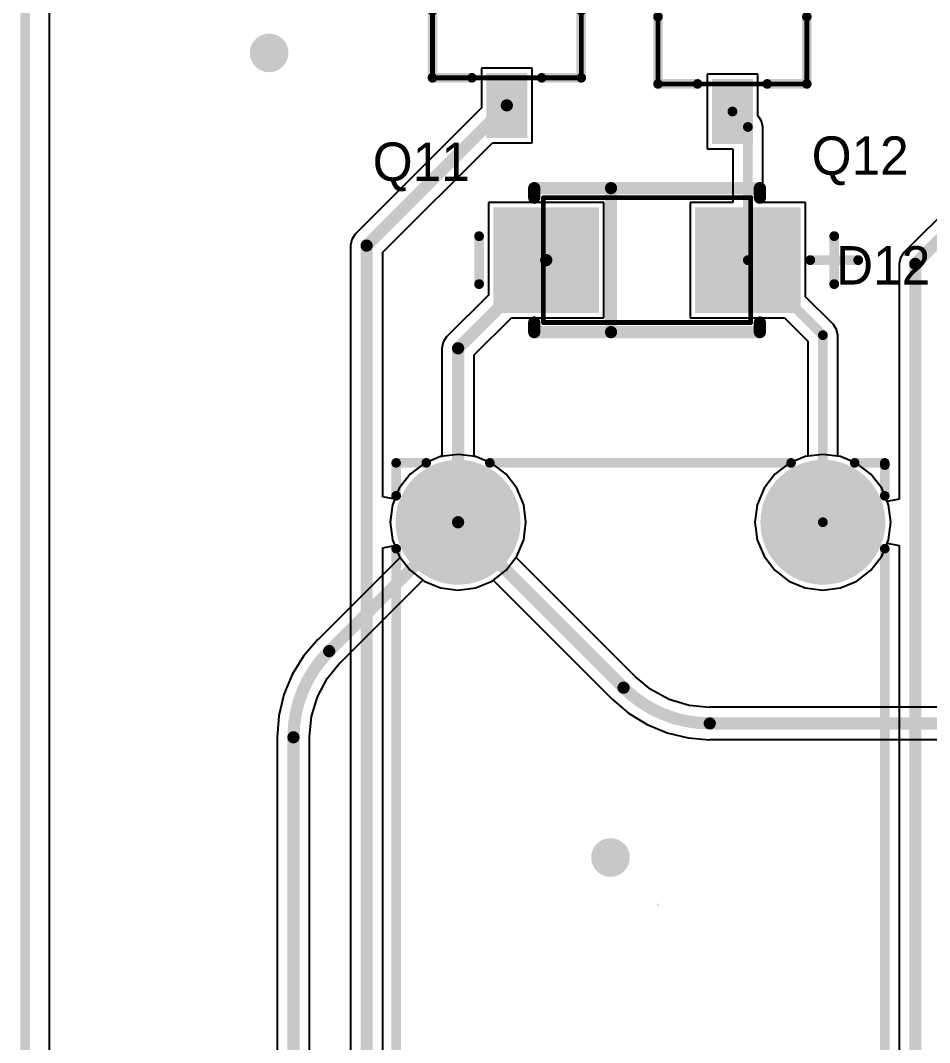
# Model space of a CAD drawing. Extents: x 32 to 132, y 19 to 123.
# Drawn here: x 31.65 to 50.59, y 66.76 to 88.05 of the extents above; entities that cross this region are included whole.
import ezdxf

# ---------------------------------------------------------------- set-up
doc = ezdxf.new("R2010")
doc.units = 0
doc.layers.get('0').update_dxf_attribs({"linetype": 'CONTINUOUS'})
for name, color, linetype in [('BOTTOMLAYER', 5, 'CONTINUOUS'), ('BOTTOMSOLDER', 6, 'CONTINUOUS'), ('MECHANICAL1', 6, 'CONTINUOUS'), ('MECHANICAL13', 56, 'CONTINUOUS'), ('MECHANICAL15', 56, 'CONTINUOUS'), ('MULTILAYER', 9, 'CONTINUOUS'), ('PADHOLELAYER', 156, 'CONTINUOUS'), ('TOPLAYER', 1, 'CONTINUOUS'), ('TOPOVERLAY', 2, 'CONTINUOUS'), ('TOPPASTE', 8, 'CONTINUOUS'), ('TOPSOLDER', 216, 'CONTINUOUS'), ('VIAHOLELAYER', 16, 'CONTINUOUS')]:
    doc.layers.add(name, color=color, linetype=linetype)

# ---------------------------------------------------------------- blocks, each defined once
blk = doc.blocks.new('SMA_DO_214AC__S1_60')
at = {"layer": 'MECHANICAL13', "const_width": 0.1}
for points in [[(-2.16, 1.3), (2.16, 1.3)], [(-2.16, -1.3), (-2.16, 1.3)], [(2.16, -1.3), (2.16, 1.3)], [(-2.16, -1.3), (2.16, -1.3)]]:
    blk.add_lwpolyline(points, dxfattribs=at)
at = {"layer": 'MECHANICAL13', "const_width": 0.05}
for points in [[(-2.185, 1.3, 1), (-2.135, 1.3, 1)], [(-2.185, 1.3, 1), (-2.135, 1.3, 1)], [(2.135, 1.3, 1), (2.185, 1.3, 1)], [(2.135, 1.3, 1), (2.185, 1.3, 1)], [(-2.185, -1.3, 1), (-2.135, -1.3, 1)], [(-2.185, -1.3, 1), (-2.135, -1.3, 1)], [(2.135, -1.3, 1), (2.185, -1.3, 1)], [(2.135, -1.3, 1), (2.185, -1.3, 1)]]:
    blk.add_lwpolyline(points, format="xyb", close=True, dxfattribs=at)
at = {"layer": 'MECHANICAL15', "const_width": 0.203}
for points in [[(-3.5, -0.5), (-3.5, 0.5)], [(3.9, -0.5), (3.9, 0.5)], [(3.4, 0), (4.4, 0)]]:
    blk.add_lwpolyline(points, dxfattribs=at)
at = {"layer": 'MECHANICAL15', "const_width": 0.102}
for points in [[(-3.551, 0.5, 1), (-3.449, 0.5, 1)], [(3.849, 0.5, 1), (3.951, 0.5, 1)], [(3.349, 0, 1), (3.451, 0, 1)], [(4.349, 0, 1), (4.451, 0, 1)], [(-3.551, -0.5, 1), (-3.449, -0.5, 1)], [(3.849, -0.5, 1), (3.951, -0.5, 1)]]:
    blk.add_lwpolyline(points, format="xyb", close=True, dxfattribs=at)
at = {"layer": 'TOPLAYER'}
for points in [[(-3.1, 1), (-3.1, -1), (-1.1, 1), (-1.1, -1)], [(1.1, 1), (1.1, -1), (3.1, 1), (3.1, -1)]]:
    blk.add_solid(points, dxfattribs=at)
at = {"layer": 'TOPOVERLAY', "const_width": 0.254}
for points in [[(-2.35, 1.3), (-2.35, 1.5)], [(-2.35, 1.5), (2.35, 1.5)], [(-0.75, -1.5), (-0.75, 1.5)], [(2.35, 1.3), (2.35, 1.5)], [(-2.35, -1.5), (-2.35, -1.3)], [(2.35, -1.5), (2.35, -1.3)], [(-2.35, -1.5), (2.35, -1.5)]]:
    blk.add_lwpolyline(points, dxfattribs=at)
at = {"layer": 'TOPOVERLAY', "const_width": 0.127}
for points in [[(-2.414, 1.5, 1), (-2.287, 1.5, 1)], [(-2.414, 1.5, 1), (-2.287, 1.5, 1)], [(-0.814, 1.5, 1), (-0.687, 1.5, 1)], [(2.287, 1.5, 1), (2.414, 1.5, 1)], [(2.287, 1.5, 1), (2.414, 1.5, 1)], [(-2.414, 1.3, 1), (-2.287, 1.3, 1)], [(2.287, 1.3, 1), (2.414, 1.3, 1)], [(-2.414, -1.3, 1), (-2.287, -1.3, 1)], [(2.287, -1.3, 1), (2.414, -1.3, 1)], [(-2.414, -1.5, 1), (-2.287, -1.5, 1)], [(-2.414, -1.5, 1), (-2.287, -1.5, 1)], [(-0.814, -1.5, 1), (-0.687, -1.5, 1)], [(2.287, -1.5, 1), (2.414, -1.5, 1)], [(2.287, -1.5, 1), (2.414, -1.5, 1)]]:
    blk.add_lwpolyline(points, format="xyb", close=True, dxfattribs=at)
at = {"layer": 'TOPPASTE'}
for points in [[(-3.1, 1), (-3.1, -1), (-1.1, 1), (-1.1, -1)], [(1.1, 1), (1.1, -1), (3.1, 1), (3.1, -1)]]:
    blk.add_solid(points, dxfattribs=at)
at = {"layer": 'TOPSOLDER'}
for points in [[(-3.202, 1.102), (-3.202, -1.102), (-0.998, 1.102), (-0.998, -1.102)], [(0.998, 1.102), (0.998, -1.102), (3.202, 1.102), (3.202, -1.102)]]:
    blk.add_solid(points, dxfattribs=at)
blk = doc.blocks.new('SOT_23_3L_74')
at = {"layer": 'MECHANICAL13', "const_width": 0.1}
for points in [[(-0.9, 1.55), (-0.9, -1.55)], [(-0.9, 1.55), (0.9, 1.55)], [(0.9, 1.55), (0.9, -1.55)], [(-0.9, -1.55), (0.9, -1.55)]]:
    blk.add_lwpolyline(points, dxfattribs=at)
at = {"layer": 'MECHANICAL13', "const_width": 0.05}
for points in [[(-0.925, 1.55, 1), (-0.875, 1.55, 1)], [(-0.925, 1.55, 1), (-0.875, 1.55, 1)], [(0.875, 1.55, 1), (0.925, 1.55, 1)], [(0.875, 1.55, 1), (0.925, 1.55, 1)], [(-0.925, -1.55, 1), (-0.875, -1.55, 1)], [(-0.925, -1.55, 1), (-0.875, -1.55, 1)], [(0.875, -1.55, 1), (0.925, -1.55, 1)], [(0.875, -1.55, 1), (0.925, -1.55, 1)]]:
    blk.add_lwpolyline(points, format="xyb", close=True, dxfattribs=at)
at = {"layer": 'TOPLAYER'}
for points in [[(0.9, 1.275), (0.9, 0.625), (2.05, 1.275), (2.05, 0.625)], [(-2.05, 0.325), (-2.05, -0.325), (-0.9, 0.325), (-0.9, -0.325)], [(0.9, -0.625), (0.9, -1.275), (2.05, -0.625), (2.05, -1.275)]]:
    blk.add_solid(points, dxfattribs=at)
at = {"layer": 'TOPOVERLAY', "const_width": 0.2}
for points in [[(-0.9, 1.55), (0.5, 1.55)], [(-0.9, 1.55), (-0.9, 0.725)], [(-0.9, -0.725), (-0.9, -1.55)], [(-0.9, -1.55), (0.5, -1.55)]]:
    blk.add_lwpolyline(points, dxfattribs=at)
at = {"layer": 'TOPOVERLAY'}
for points, const_width in [([(-0.95, 1.55, 1), (-0.85, 1.55, 1)], 0.1), ([(-0.95, 1.55, 1), (-0.85, 1.55, 1)], 0.1), ([(0.45, 1.55, 1), (0.55, 1.55, 1)], 0.1), ([(-0.95, 0.725, 1), (-0.85, 0.725, 1)], 0.1), ([(-0.95, -0.725, 1), (-0.85, -0.725, 1)], 0.1), ([(-0.95, -1.55, 1), (-0.85, -1.55, 1)], 0.1), ([(-0.95, -1.55, 1), (-0.85, -1.55, 1)], 0.1), ([(0.45, -1.55, 1), (0.55, -1.55, 1)], 0.1), ([(1.6, -1.825, 1), (1.35, -1.825, 1)], 0.25), ([(1.288, -1.825, 1), (1.412, -1.825, 1)], 0.125), ([(1.538, -1.825, 1), (1.663, -1.825, 1)], 0.125)]:
    blk.add_lwpolyline(points, format="xyb", close=True, dxfattribs=dict(at, const_width=const_width))
at = {"layer": 'TOPPASTE'}
for points in [[(0.9, 1.275), (0.9, 0.625), (2.05, 1.275), (2.05, 0.625)], [(-2.05, 0.325), (-2.05, -0.325), (-0.9, 0.325), (-0.9, -0.325)], [(0.9, -0.625), (0.9, -1.275), (2.05, -0.625), (2.05, -1.275)]]:
    blk.add_solid(points, dxfattribs=at)
at = {"layer": 'TOPSOLDER'}
for points in [[(0.798, 1.377), (0.798, 0.523), (2.152, 1.377), (2.152, 0.523)], [(-2.152, 0.427), (-2.152, -0.427), (-0.798, 0.427), (-0.798, -0.427)], [(0.798, -0.523), (0.798, -1.377), (2.152, -0.523), (2.152, -1.377)]]:
    blk.add_solid(points, dxfattribs=at)
blk = doc.blocks.new('SOT_23_3L_75')
at = {"layer": 'MECHANICAL13', "const_width": 0.1}
for points in [[(-0.9, 1.55), (-0.9, -1.55)], [(-0.9, 1.55), (0.9, 1.55)], [(0.9, 1.55), (0.9, -1.55)], [(-0.9, -1.55), (0.9, -1.55)]]:
    blk.add_lwpolyline(points, dxfattribs=at)
at = {"layer": 'MECHANICAL13', "const_width": 0.05}
for points in [[(-0.925, 1.55, 1), (-0.875, 1.55, 1)], [(-0.925, 1.55, 1), (-0.875, 1.55, 1)], [(0.875, 1.55, 1), (0.925, 1.55, 1)], [(0.875, 1.55, 1), (0.925, 1.55, 1)], [(-0.925, -1.55, 1), (-0.875, -1.55, 1)], [(-0.925, -1.55, 1), (-0.875, -1.55, 1)], [(0.875, -1.55, 1), (0.925, -1.55, 1)], [(0.875, -1.55, 1), (0.925, -1.55, 1)]]:
    blk.add_lwpolyline(points, format="xyb", close=True, dxfattribs=at)
at = {"layer": 'TOPLAYER'}
for points in [[(0.9, 1.275), (0.9, 0.625), (2.05, 1.275), (2.05, 0.625)], [(-2.05, 0.325), (-2.05, -0.325), (-0.9, 0.325), (-0.9, -0.325)], [(0.9, -0.625), (0.9, -1.275), (2.05, -0.625), (2.05, -1.275)]]:
    blk.add_solid(points, dxfattribs=at)
at = {"layer": 'TOPOVERLAY', "const_width": 0.2}
for points in [[(-0.9, 1.55), (0.5, 1.55)], [(-0.9, 1.55), (-0.9, 0.725)], [(-0.9, -0.725), (-0.9, -1.55)], [(-0.9, -1.55), (0.5, -1.55)]]:
    blk.add_lwpolyline(points, dxfattribs=at)
at = {"layer": 'TOPOVERLAY'}
for points, const_width in [([(-0.95, 1.55, 1), (-0.85, 1.55, 1)], 0.1), ([(-0.95, 1.55, 1), (-0.85, 1.55, 1)], 0.1), ([(0.45, 1.55, 1), (0.55, 1.55, 1)], 0.1), ([(-0.95, 0.725, 1), (-0.85, 0.725, 1)], 0.1), ([(-0.95, -0.725, 1), (-0.85, -0.725, 1)], 0.1), ([(-0.95, -1.55, 1), (-0.85, -1.55, 1)], 0.1), ([(-0.95, -1.55, 1), (-0.85, -1.55, 1)], 0.1), ([(0.45, -1.55, 1), (0.55, -1.55, 1)], 0.1), ([(1.6, -1.825, 1), (1.35, -1.825, 1)], 0.25), ([(1.288, -1.825, 1), (1.412, -1.825, 1)], 0.125), ([(1.538, -1.825, 1), (1.663, -1.825, 1)], 0.125)]:
    blk.add_lwpolyline(points, format="xyb", close=True, dxfattribs=dict(at, const_width=const_width))
at = {"layer": 'TOPPASTE'}
for points in [[(0.9, 1.275), (0.9, 0.625), (2.05, 1.275), (2.05, 0.625)], [(-2.05, 0.325), (-2.05, -0.325), (-0.9, 0.325), (-0.9, -0.325)], [(0.9, -0.625), (0.9, -1.275), (2.05, -0.625), (2.05, -1.275)]]:
    blk.add_solid(points, dxfattribs=at)
at = {"layer": 'TOPSOLDER'}
for points in [[(0.798, 1.377), (0.798, 0.523), (2.152, 1.377), (2.152, 0.523)], [(-2.152, 0.427), (-2.152, -0.427), (-0.798, 0.427), (-0.798, -0.427)], [(0.798, -0.523), (0.798, -1.377), (2.152, -0.523), (2.152, -1.377)]]:
    blk.add_solid(points, dxfattribs=at)
blk = doc.blocks.new('HF32F_005_HS_154')
at = {"layer": 'BOTTOMLAYER', "const_width": 1.2}
for points in [[(-0.6, 7.6, 1), (0.6, 7.6, 1)], [(14.64, 7.62, 1), (15.84, 7.62, 1)], [(-0.6, 0, 1), (0.6, 0, 1)], [(12.1, 0, 1), (13.3, 0, 1)]]:
    blk.add_lwpolyline(points, format="xyb", close=True, dxfattribs=at)
at = {"layer": 'BOTTOMSOLDER', "const_width": 1.302}
for points in [[(-0.651, 7.6, 1), (0.651, 7.6, 1)], [(14.589, 7.62, 1), (15.891, 7.62, 1)], [(-0.651, 0, 1), (0.651, 0, 1)], [(12.049, 0, 1), (13.351, 0, 1)]]:
    blk.add_lwpolyline(points, format="xyb", close=True, dxfattribs=at)
at = {"layer": 'MECHANICAL15', "const_width": 0.00254}
blk.add_lwpolyline([(7.946, 4.137), (7.997, 4.188)], dxfattribs=at)
at = {"layer": 'MECHANICAL15', "const_width": 0.00127}
for points in [[(7.946, 4.137, 1), (7.947, 4.137, 1)], [(7.996, 4.188, 1), (7.998, 4.188, 1)]]:
    blk.add_lwpolyline(points, format="xyb", close=True, dxfattribs=at)
at = {"layer": 'MULTILAYER', "const_width": 1.2}
for points in [[(-0.6, 7.6, 1), (0.6, 7.6, 1)], [(14.64, 7.62, 1), (15.84, 7.62, 1)], [(-0.6, 0, 1), (0.6, 0, 1)], [(12.1, 0, 1), (13.3, 0, 1)]]:
    blk.add_lwpolyline(points, format="xyb", close=True, dxfattribs=at)
at = {"layer": 'PADHOLELAYER', "const_width": 0.7}
for points in [[(14.89, 7.62, 1), (15.59, 7.62, 1)], [(-0.35, 7.6, 1), (0.35, 7.6, 1)], [(-0.35, 0, 1), (0.35, 0, 1)], [(12.35, 0, 1), (13.05, 0, 1)]]:
    blk.add_lwpolyline(points, format="xyb", close=True, dxfattribs=at)
at = {"layer": 'TOPLAYER', "const_width": 1.2}
for points in [[(-0.6, 7.6, 1), (0.6, 7.6, 1)], [(14.64, 7.62, 1), (15.84, 7.62, 1)], [(-0.6, 0, 1), (0.6, 0, 1)], [(12.1, 0, 1), (13.3, 0, 1)]]:
    blk.add_lwpolyline(points, format="xyb", close=True, dxfattribs=at)
at = {"layer": 'TOPOVERLAY', "const_width": 0.2}
for points in [[(-1.237, 8.261), (-1.237, 8.89)], [(-0.55, 8.89), (-1.19, 8.89)], [(14.644, 8.89), (0.55, 8.89)], [(17.18, 8.89), (15.836, 8.89)], [(17.163, -1.27), (17.163, 8.89)], [(17.17, 8.56), (17.17, 8.89)], [(-1.237, 0.662), (-1.237, 6.938)], [(-1.237, -1.29), (-1.237, -0.662)], [(-0.551, -1.29), (-1.237, -1.29)], [(12.149, -1.29), (0.551, -1.29)], [(17.163, -1.29), (13.251, -1.29)]]:
    blk.add_lwpolyline(points, dxfattribs=at)
at = {"layer": 'TOPOVERLAY', "const_width": 0.1}
for points in [[(-1.287, 8.89, 1), (-1.187, 8.89, 1)], [(-1.24, 8.89, 1), (-1.14, 8.89, 1)], [(-0.6, 8.89, 1), (-0.5, 8.89, 1)], [(0.5, 8.89, 1), (0.6, 8.89, 1)], [(14.594, 8.89, 1), (14.694, 8.89, 1)], [(15.786, 8.89, 1), (15.886, 8.89, 1)], [(17.113, 8.89, 1), (17.213, 8.89, 1)], [(17.12, 8.89, 1), (17.22, 8.89, 1)], [(17.13, 8.89, 1), (17.23, 8.89, 1)], [(17.12, 8.56, 1), (17.22, 8.56, 1)], [(-1.287, 8.261, 1), (-1.187, 8.261, 1)], [(-1.287, 6.938, 1), (-1.187, 6.938, 1)], [(-1.287, 0.662, 1), (-1.187, 0.662, 1)], [(-1.287, -0.662, 1), (-1.187, -0.662, 1)], [(-1.287, -1.29, 1), (-1.187, -1.29, 1)], [(-1.287, -1.29, 1), (-1.187, -1.29, 1)], [(-0.601, -1.29, 1), (-0.501, -1.29, 1)], [(0.501, -1.29, 1), (0.601, -1.29, 1)], [(12.099, -1.29, 1), (12.199, -1.29, 1)], [(13.201, -1.29, 1), (13.301, -1.29, 1)], [(17.113, -1.27, 1), (17.213, -1.27, 1)], [(17.113, -1.29, 1), (17.213, -1.29, 1)]]:
    blk.add_lwpolyline(points, format="xyb", close=True, dxfattribs=at)
at = {"layer": 'TOPSOLDER', "const_width": 1.302}
for points in [[(-0.651, 7.6, 1), (0.651, 7.6, 1)], [(14.589, 7.62, 1), (15.891, 7.62, 1)], [(-0.651, 0, 1), (0.651, 0, 1)], [(12.049, 0, 1), (13.351, 0, 1)]]:
    blk.add_lwpolyline(points, format="xyb", close=True, dxfattribs=at)

msp = doc.modelspace()

# ---------------------------------------------------------------- linework, layer by layer
at = {"layer": 'BOTTOMLAYER'}
for p, q in [((32.258, 20.32), (32.258, 121.412)), ((40.767, 79.012), (40.401, 78.964)), ((41.133, 78.964), (40.767, 79.012)), ((48.367, 79.012), (48, 78.964)), ((48.733, 78.964), (48.367, 79.012)), ((40.059, 78.823), (39.766, 78.598)), ((40.401, 78.964), (40.059, 78.823)), ((41.475, 78.823), (41.133, 78.964)), ((41.768, 78.598), (41.475, 78.823)), ((47.659, 78.823), (47.366, 78.598)), ((48, 78.964), (47.659, 78.823)), ((49.074, 78.823), (48.733, 78.964)), ((49.367, 78.598), (49.074, 78.823)), ((39.766, 78.598), (39.541, 78.305)), ((41.993, 78.305), (41.768, 78.598)), ((47.366, 78.598), (47.141, 78.305)), ((49.592, 78.305), (49.367, 78.598)), ((39.541, 78.305), (39.4, 77.963)), ((42.134, 77.963), (41.993, 78.305)), ((47.141, 78.305), (47, 77.963)), ((49.734, 77.963), (49.592, 78.305)), ((39.4, 77.963), (39.352, 77.597)), ((42.182, 77.597), (42.134, 77.963)), ((47, 77.963), (46.951, 77.597)), ((49.782, 77.597), (49.734, 77.963)), ((39.352, 77.597), (39.4, 77.231)), ((42.134, 77.231), (42.182, 77.597)), ((46.951, 77.597), (47, 77.231)), ((49.734, 77.231), (49.782, 77.597)), ((39.4, 77.231), (39.541, 76.889)), ((41.993, 76.889), (42.134, 77.231)), ((47, 77.231), (47.141, 76.889)), ((49.592, 76.889), (49.734, 77.231)), ((39.541, 76.889), (39.559, 76.866)), ((41.975, 76.866), (41.993, 76.889)), ((47.141, 76.889), (47.366, 76.596)), ((49.367, 76.596), (49.592, 76.889)), ((39.559, 76.866), (37.844, 75.15)), ((44.452, 74.388), (41.975, 76.866)), ((47.366, 76.596), (47.659, 76.371)), ((49.074, 76.371), (49.367, 76.596)), ((38.32, 74.674), (40.036, 76.389)), ((40.036, 76.389), (40.059, 76.371)), ((40.059, 76.371), (40.401, 76.23)), ((41.133, 76.23), (41.475, 76.371)), ((41.475, 76.371), (41.498, 76.389)), ((41.498, 76.389), (43.974, 73.914)), ((47.659, 76.371), (48, 76.23)), ((48.733, 76.23), (49.074, 76.371)), ((40.401, 76.23), (40.767, 76.182)), ((40.767, 76.182), (41.133, 76.23)), ((48, 76.23), (48.367, 76.182)), ((48.367, 76.182), (48.733, 76.23)), ((37.842, 75.152), (37.549, 74.808)), ((37.844, 75.15), (37.842, 75.152)), ((37.549, 74.808), (37.313, 74.423)), ((38.042, 74.342), (38.307, 74.666)), ((38.307, 74.666), (38.32, 74.674)), ((37.313, 74.423), (37.14, 74.006)), ((37.838, 73.961), (38.042, 74.342)), ((44.46, 74.375), (44.452, 74.388)), ((44.784, 74.11), (44.46, 74.375)), ((45.165, 73.906), (44.784, 74.11)), ((37.14, 74.006), (37.034, 73.566)), ((37.713, 73.547), (37.838, 73.961)), ((43.974, 73.914), (43.974, 73.91)), ((43.974, 73.91), (43.974, 73.91)), ((43.974, 73.91), (44.318, 73.617)), ((45.579, 73.781), (45.165, 73.906)), ((45.995, 73.74), (45.579, 73.781)), ((46.01, 73.743), (45.995, 73.74)), ((52.114, 73.743), (46.01, 73.743)), ((37.034, 73.566), (36.999, 73.116)), ((37.672, 73.131), (37.713, 73.547)), ((44.318, 73.617), (44.703, 73.381)), ((44.703, 73.381), (45.12, 73.208)), ((36.999, 73.116), (37.001, 73.116)), ((37.001, 73.116), (37.001, 53.478)), ((37.675, 73.116), (37.672, 73.131)), ((37.675, 53.478), (37.675, 73.116)), ((45.12, 73.208), (45.56, 73.102)), ((45.56, 73.102), (46.01, 73.067)), ((46.01, 73.067), (46.01, 73.069)), ((46.01, 73.069), (58.79, 73.069))]:
    msp.add_line(p, q, dxfattribs=at)
for points, const_width in [([(36.68, 87.376, 1), (36.98, 87.376, 1)], 0.3), ([(40.703, 77.597, 1), (40.831, 77.597, 1)], 0.127), ([(40.703, 77.597, 1), (40.831, 77.597, 1)], 0.127), ([(38.018, 74.912, 1), (38.145, 74.912, 1)], 0.127), ([(38.018, 74.912, 1), (38.145, 74.912, 1)], 0.127), ([(44.151, 74.15, 1), (44.278, 74.15, 1)], 0.127), ([(44.151, 74.15, 1), (44.278, 74.15, 1)], 0.127), ([(45.947, 73.406, 1), (46.074, 73.406, 1)], 0.127), ([(45.947, 73.406, 1), (46.074, 73.406, 1)], 0.127), ([(37.275, 73.116, 1), (37.401, 73.116, 1)], 0.127), ([(37.275, 73.116, 1), (37.401, 73.116, 1)], 0.127), ([(43.792, 70.612, 1), (44.092, 70.612, 1)], 0.3)]:
    msp.add_lwpolyline(points, format="xyb", close=True, dxfattribs=dict(at, const_width=const_width))
at = {"layer": 'BOTTOMLAYER', "const_width": 0.254}
for points in [[(38.082, 74.912), (40.767, 77.597)], [(40.767, 77.597), (44.214, 74.15)], [(46.01, 73.406), (52.451, 73.406)], [(37.338, 53.478), (37.338, 73.116)]]:
    msp.add_lwpolyline(points, dxfattribs=at)
for points in [[(37.338, 73.116, -0.198912), (38.082, 74.912)], [(46.01, 73.406, -0.198912), (44.214, 74.15)]]:
    msp.add_lwpolyline(points, format="xyb", dxfattribs=at)
at = {"layer": 'BOTTOMSOLDER', "const_width": 0.402}
for points in [[(36.629, 87.376, 1), (37.031, 87.376, 1)], [(43.741, 70.612, 1), (44.143, 70.612, 1)]]:
    msp.add_lwpolyline(points, format="xyb", close=True, dxfattribs=at)
at = {"layer": 'MECHANICAL1', "const_width": 0.2}
msp.add_lwpolyline([(31.75, 18.669), (31.75, 122.936)], dxfattribs=at)
at = {"layer": 'MULTILAYER', "const_width": 0.3}
for points in [[(36.68, 87.376, 1), (36.98, 87.376, 1)], [(43.792, 70.612, 1), (44.092, 70.612, 1)]]:
    msp.add_lwpolyline(points, format="xyb", close=True, dxfattribs=at)
at = {"layer": 'TOPLAYER'}
for p, q in [((32.258, 20.32), (32.258, 121.412)), ((42.311, 87.06), (41.255, 87.06)), ((41.255, 87.06), (41.255, 86.23)), ((42.311, 85.504), (42.311, 87.06)), ((47.01, 86.933), (45.954, 86.933)), ((45.954, 86.933), (45.954, 85.377)), ((47.01, 86.066), (47.01, 86.933)), ((41.255, 86.23), (38.624, 83.599)), ((47.024, 86.053), (47.01, 86.066)), ((47.091, 85.952), (47.024, 86.053)), ((52.939, 86.103), (50.054, 83.218)), ((47.115, 85.833), (47.091, 85.952)), ((47.115, 84.261), (47.115, 85.833)), ((39.199, 83.222), (41.481, 85.504)), ((41.481, 85.504), (42.311, 85.504)), ((45.954, 85.377), (46.493, 85.377)), ((46.493, 85.377), (46.493, 84.261)), ((43.807, 84.261), (41.401, 84.261)), ((41.401, 84.261), (41.401, 82.331)), ((43.807, 81.855), (43.807, 84.261)), ((46.493, 84.261), (45.601, 84.261)), ((45.601, 84.261), (45.601, 81.855)), ((48.007, 84.261), (47.115, 84.261)), ((48.007, 82.294), (48.007, 84.261)), ((38.551, 83.49), (38.525, 83.361)), ((38.624, 83.599), (38.551, 83.49)), ((38.525, 83.361), (38.525, 63.212)), ((39.199, 78.128), (39.199, 83.222)), ((49.981, 83.109), (49.955, 82.98)), ((50.054, 83.218), (49.981, 83.109)), ((49.955, 82.98), (49.955, 78.079)), ((41.401, 82.331), (40.529, 81.459)), ((48.586, 81.715), (48.007, 82.294)), ((41.104, 81.082), (41.877, 81.855)), ((41.877, 81.855), (43.807, 81.855)), ((45.601, 81.855), (47.568, 81.855)), ((47.568, 81.855), (48.056, 81.367)), ((48.654, 81.614), (48.586, 81.715)), ((48.677, 81.495), (48.654, 81.614)), ((40.456, 81.35), (40.43, 81.221)), ((40.529, 81.459), (40.456, 81.35)), ((48.056, 81.367), (48.056, 78.971)), ((48.677, 78.971), (48.677, 81.495)), ((40.43, 81.221), (40.43, 78.968)), ((41.104, 78.968), (41.104, 81.082)), ((40.059, 78.823), (39.766, 78.598)), ((40.401, 78.964), (40.059, 78.823)), ((40.43, 78.968), (40.401, 78.964)), ((41.133, 78.964), (41.104, 78.968)), ((41.475, 78.823), (41.133, 78.964)), ((41.768, 78.598), (41.475, 78.823)), ((47.659, 78.823), (47.366, 78.598)), ((48, 78.964), (47.659, 78.823)), ((48.056, 78.971), (48, 78.964)), ((48.733, 78.964), (48.677, 78.971)), ((49.074, 78.823), (48.733, 78.964)), ((49.367, 78.598), (49.074, 78.823)), ((39.766, 78.598), (39.541, 78.305)), ((41.993, 78.305), (41.768, 78.598)), ((47.366, 78.598), (47.141, 78.305)), ((49.592, 78.305), (49.367, 78.598)), ((39.541, 78.305), (39.448, 78.079)), ((42.134, 77.963), (41.993, 78.305)), ((47.141, 78.305), (47, 77.963)), ((49.706, 78.03), (49.592, 78.305)), ((39.448, 78.079), (39.199, 78.128)), ((42.182, 77.597), (42.134, 77.963)), ((47, 77.963), (46.951, 77.597)), ((49.955, 78.079), (49.706, 78.03)), ((42.134, 77.231), (42.182, 77.597)), ((46.951, 77.597), (47, 77.231)), ((39.199, 77.066), (39.448, 77.115)), ((39.448, 77.115), (39.541, 76.889)), ((41.993, 76.889), (42.134, 77.231)), ((47, 77.231), (47.141, 76.889)), ((49.592, 76.889), (49.706, 77.164)), ((49.706, 77.164), (49.955, 77.115)), ((49.955, 77.115), (49.955, 63.263)), ((39.199, 65.428), (39.199, 77.066)), ((39.541, 76.889), (39.766, 76.596)), ((41.768, 76.596), (41.993, 76.889)), ((47.141, 76.889), (47.366, 76.596)), ((49.367, 76.596), (49.592, 76.889)), ((39.766, 76.596), (40.059, 76.371)), ((41.475, 76.371), (41.768, 76.596)), ((47.366, 76.596), (47.659, 76.371)), ((49.074, 76.371), (49.367, 76.596)), ((40.059, 76.371), (40.401, 76.23)), ((41.133, 76.23), (41.475, 76.371)), ((47.659, 76.371), (48, 76.23)), ((48.733, 76.23), (49.074, 76.371)), ((40.401, 76.23), (40.767, 76.182)), ((40.767, 76.182), (41.133, 76.23)), ((48, 76.23), (48.367, 76.182)), ((48.367, 76.182), (48.733, 76.23))]:
    msp.add_line(p, q, dxfattribs=at)
for points, const_width in [([(36.68, 87.376, 1), (36.98, 87.376, 1)], 0.3), ([(41.719, 86.282, 1), (41.846, 86.282, 1)], 0.127), ([(46.431, 86.155, 1), (46.533, 86.155, 1)], 0.102), ([(46.753, 85.833, 1), (46.855, 85.833, 1)], 0.102), ([(46.753, 85.833, 1), (46.855, 85.833, 1)], 0.102), ([(38.798, 83.361, 1), (38.925, 83.361, 1)], 0.127), ([(38.798, 83.361, 1), (38.925, 83.361, 1)], 0.127), ([(42.54, 83.058, 1), (42.667, 83.058, 1)], 0.127), ([(46.753, 83.058, 1), (46.855, 83.058, 1)], 0.102), ([(46.753, 83.058, 1), (46.855, 83.058, 1)], 0.102), ([(50.228, 82.98, 1), (50.355, 82.98, 1)], 0.127), ([(50.228, 82.98, 1), (50.355, 82.98, 1)], 0.127), ([(48.316, 81.495, 1), (48.417, 81.495, 1)], 0.102), ([(48.316, 81.495, 1), (48.417, 81.495, 1)], 0.102), ([(40.703, 81.221, 1), (40.831, 81.221, 1)], 0.127), ([(40.703, 81.221, 1), (40.831, 81.221, 1)], 0.127), ([(40.703, 77.597, 1), (40.831, 77.597, 1)], 0.127), ([(48.316, 77.597, 1), (48.417, 77.597, 1)], 0.102), ([(43.792, 70.612, 1), (44.092, 70.612, 1)], 0.3)]:
    msp.add_lwpolyline(points, format="xyb", close=True, dxfattribs=dict(at, const_width=const_width))
for points, const_width in [([(38.862, 83.361), (41.783, 86.282)], 0.254), ([(46.482, 86.155), (46.804, 85.833)], 0.203), ([(50.292, 82.98), (53.467, 86.155)], 0.254), ([(46.804, 83.058), (46.804, 85.833)], 0.203), ([(38.862, 63.212), (38.862, 83.361)], 0.254), ([(40.767, 81.221), (42.604, 83.058)], 0.254), ([(46.804, 83.058), (48.367, 81.495)], 0.203), ([(50.292, 63.263), (50.292, 82.98)], 0.254), ([(48.367, 77.597), (48.367, 81.495)], 0.203), ([(40.767, 77.597), (40.767, 81.221)], 0.254)]:
    msp.add_lwpolyline(points, dxfattribs=dict(at, const_width=const_width))
at = {"layer": 'TOPSOLDER', "const_width": 0.402}
for points in [[(36.629, 87.376, 1), (37.031, 87.376, 1)], [(43.741, 70.612, 1), (44.143, 70.612, 1)]]:
    msp.add_lwpolyline(points, format="xyb", close=True, dxfattribs=at)
at = {"layer": 'VIAHOLELAYER', "const_width": 0.15}
for points in [[(36.755, 87.376, 1), (36.905, 87.376, 1)], [(43.867, 70.612, 1), (44.017, 70.612, 1)]]:
    msp.add_lwpolyline(points, format="xyb", close=True, dxfattribs=at)

# ---------------------------------------------------------------- block references
for name, p, rotation in [('SOT_23_3L_74', (41.783, 87.757), 90), ('SOT_23_3L_75', (46.482, 87.63), 90), ('SMA_DO_214AC__S1_60', (44.704, 83.058), 360), ('HF32F_005_HS_154', (40.767, 77.597), 270)]:
    msp.add_blockref(name, p, dxfattribs=dict(rotation=rotation))

# ---------------------------------------------------------------- texts
at = {"layer": 'TOPOVERLAY'}
for s, p in [('Q12', (48.133, 84.836)), ('Q11', (38.989, 84.709)), ('D12', (48.641, 82.55))]:
    msp.add_text(s, height=0.8, rotation=360, dxfattribs=at).set_placement(p)

doc.saveas('drawing.dxf')
